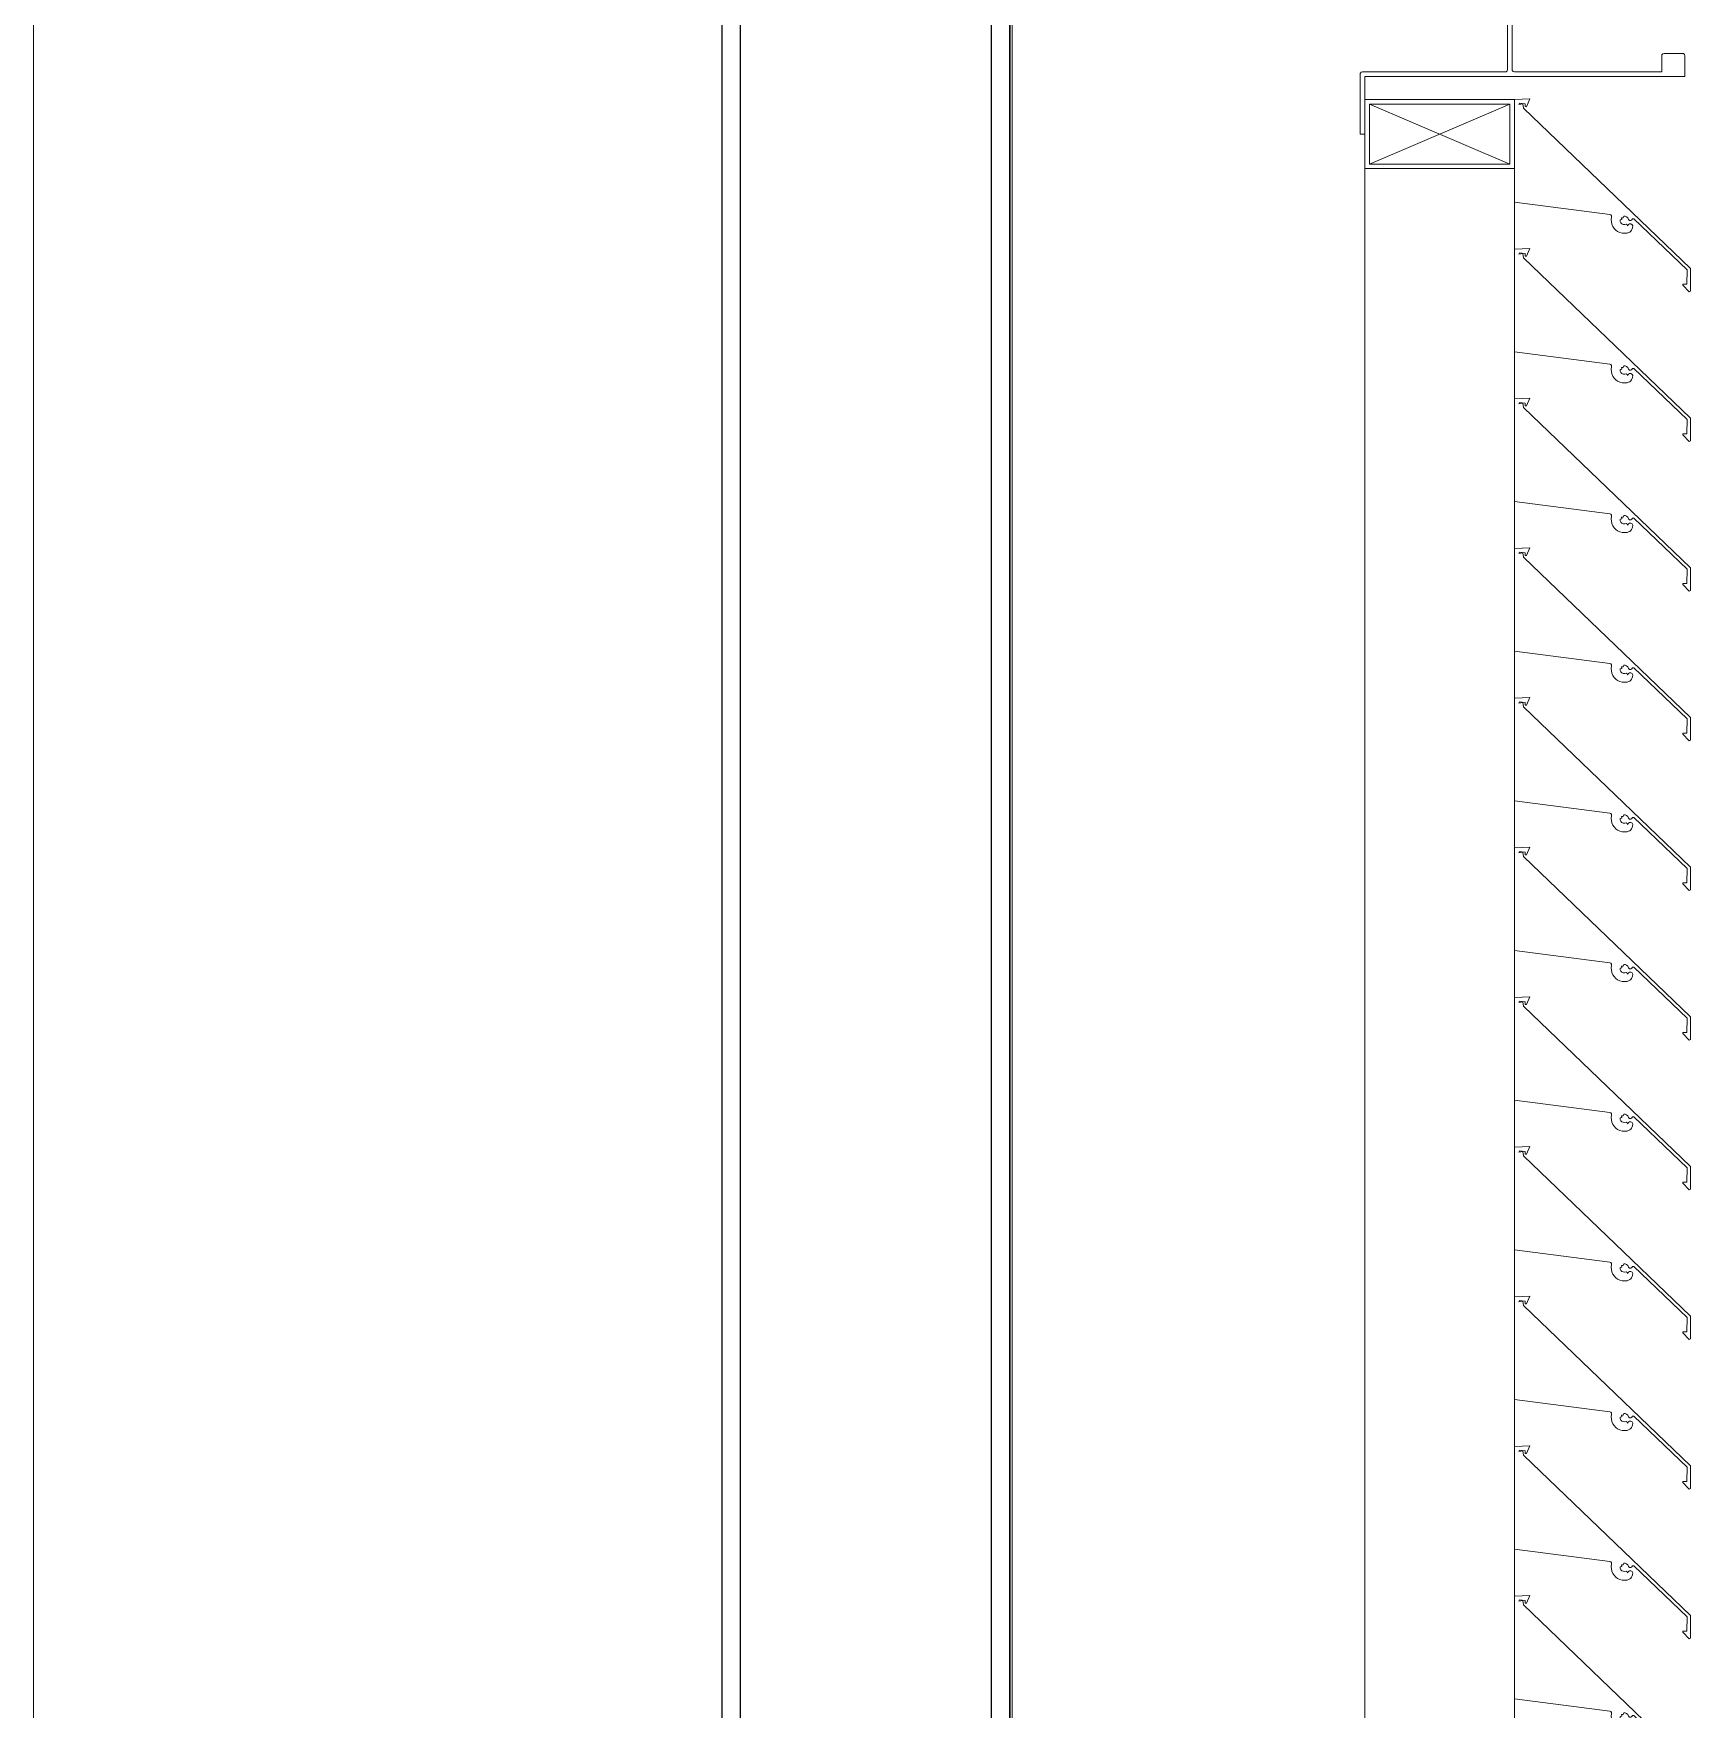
# Model space of a CAD drawing. Header units: millimetres. Extents: x -220592 to 404889, y -217665 to 38245.
# Drawn here: x 36174 to 36894, y -29378 to -28651 of the extents above; entities that cross this region are included whole.
import ezdxf

# ---------------------------------------------------------------- set-up
doc = ezdxf.new("R2010")
doc.units = ezdxf.units.MM
doc.set_wipeout_variables(frame=1)
doc.linetypes.add('XKITLINE00', pattern=[0])
for name, color, linetype in [('000 - 0_HIDE_OBJ_FRAMING_DEF_SUB_1', 7, 'Continuous'), ('000 - STRUCTURE_STEEL_FRAMING_SUB_COLOR_1', 7, 'Continuous'), ('000 - STRUCTURE_STEEL_FRAMING_SUB_COLOR_2', 7, 'Continuous'), ('000 - STRUCTURE_STEEL_FRAMING_WIPEOUT_', 7, 'Continuous')]:
    doc.layers.add(name, color=color, linetype=linetype)
doc.layers.add('Part', color=7, linetype='Continuous', lineweight=0)

# ---------------------------------------------------------------- blocks, each defined once
blk = doc.blocks.new('*A14865')
at = {"layer": 'Part', "color": 7, "linetype": 'XKITLINE00', "lineweight": 0}
for p, q in [((-82.318264, 229.406135), (-82.338264, 229.406132)), ((-82.338264, 229.406132), (-82.338218, 229.146132)), ((-82.31822, 229.156135), (-82.318264, 229.406135)), ((-82.338218, 229.146132), (-82.336532, 229.140576)), ((-82.336532, 229.140576), (-82.332043, 229.136894)), ((-80.92822, 229.156378), (-82.31822, 229.156135)), ((-80.928965, 229.062551), (-80.92822, 229.156378)), ((-82.332043, 229.136894), (-81.708216, 229.136241)), ((-81.708216, 229.136241), (-81.70266, 229.134557)), ((-81.70266, 229.134557), (-81.698977, 229.13007)), ((-81.698977, 229.13007), (-81.698215, 229.126243)), ((-81.698051, 228.186243), (-81.698215, 229.126243)), ((-81.678215, 229.126247), (-81.67653, 229.131803)), ((-81.677289, 228.18242), (-81.678215, 229.126247)), ((-81.67653, 229.131803), (-81.672043, 229.135487)), ((-81.672043, 229.135487), (-81.028216, 229.13636)), ((-81.028216, 229.13636), (-81.028204, 229.06636)), ((-81.028204, 229.06636), (-81.026518, 229.060805)), ((-81.026518, 229.060805), (-81.022029, 229.057122)), ((-81.022029, 229.057122), (-80.938203, 229.056376)), ((-80.938203, 229.056376), (-80.932647, 229.058062)), ((-80.932647, 229.058062), (-80.928965, 229.062551)), ((-81.027301, 228.250187), (-81.028049, 228.17636)), ((-81.023618, 228.254676), (-81.027301, 228.250187)), ((-81.018063, 228.256362), (-81.023618, 228.254676)), ((-80.934236, 228.255615), (-81.018063, 228.256362)), ((-80.929747, 228.251933), (-80.934236, 228.255615)), ((-80.928061, 228.246378), (-80.929747, 228.251933)), ((-80.928045, 228.156378), (-80.928061, 228.246378)), ((-82.337287, 228.169959), (-82.338002, 227.906132)), ((-82.333604, 228.174447), (-82.337287, 228.169959)), ((-82.328049, 228.176133), (-82.333604, 228.174447)), ((-81.704222, 228.177003), (-82.328049, 228.176133)), ((-82.318045, 228.156135), (-80.928045, 228.156378)), ((-82.318002, 227.906135), (-82.318045, 228.156135)), ((-81.699735, 228.180687), (-81.704222, 228.177003)), ((-81.698051, 228.186243), (-81.699735, 228.180687)), ((-81.673605, 228.177933), (-81.677289, 228.18242)), ((-81.668049, 228.176248), (-81.673605, 228.177933)), ((-81.028049, 228.17636), (-81.668049, 228.176248)), ((-82.338002, 227.906132), (-82.318002, 227.906135))]:
    blk.add_line(p, q, dxfattribs=at)
blk = doc.blocks.new('*A14906')
at = {"layer": 'Part', "color": 7, "linetype": 'XKITLINE00', "lineweight": 0}
for p, q in [((-82.318045, 214.556249), (-82.318045, 227.756135)), ((-81.668045, 227.406131), (-81.668045, 227.610427)), ((-81.668045, 226.756131), (-81.668045, 226.960427)), ((-81.668045, 226.106131), (-81.668045, 226.310427)), ((-81.668045, 225.456131), (-81.668045, 225.660427)), ((-81.668045, 224.806131), (-81.668045, 225.010427)), ((-81.668045, 224.156131), (-81.668045, 224.360427)), ((-81.668045, 223.506131), (-81.668045, 223.710427)), ((-81.668045, 222.856131), (-81.668045, 223.060427)), ((-81.668045, 222.206131), (-81.668045, 222.410427)), ((-81.668045, 221.556131), (-81.668045, 221.760427)), ((-81.668045, 220.906131), (-81.668045, 221.110427)), ((-81.668045, 220.256131), (-81.668045, 220.460427)), ((-81.668045, 219.606131), (-81.668045, 219.810427)), ((-81.668045, 218.956131), (-81.668045, 219.160427)), ((-81.668045, 218.306131), (-81.668045, 218.510427)), ((-81.668045, 217.656131), (-81.668045, 217.860427)), ((-81.668045, 217.006131), (-81.668045, 217.210427)), ((-81.668045, 216.356131), (-81.668045, 216.560427)), ((-81.668045, 215.706131), (-81.668045, 215.910427)), ((-81.668045, 215.056131), (-81.668045, 215.260427)), ((-81.668045, 214.556249), (-81.668045, 214.610427))]:
    blk.add_line(p, q, dxfattribs=at)
blk = doc.blocks.new('*A14918')
at = {"layer": 'Part', "color": 7, "linetype": 'XKITLINE00', "lineweight": 0}
for p, q in [((-81.668236, 228.056123), (-81.668243, 227.610453)), ((-81.60055, 228.058745), (-81.668236, 228.056123)), ((-81.616085, 228.025258), (-81.60055, 228.058745)), ((-81.648356, 228.034428), (-81.64632, 228.041001)), ((-81.63134, 228.037332), (-81.648356, 228.034428)), ((-81.64632, 228.041001), (-81.621337, 228.037861)), ((-81.628443, 228.018789), (-81.63134, 228.037332)), ((-80.903321, 227.322543), (-81.628443, 228.018789)), ((-81.621337, 228.037861), (-81.621208, 228.02567)), ((-81.621208, 228.02567), (-81.616085, 228.025258)), ((-81.668243, 227.610453), (-81.254237, 227.557423)), ((-81.254237, 227.557423), (-81.249162, 227.555233)), ((-81.249162, 227.555233), (-81.246025, 227.550681)), ((-81.245786, 227.545159), (-81.247272, 227.535025)), ((-81.246025, 227.550681), (-81.245786, 227.545159)), ((-81.202743, 227.541791), (-81.195578, 227.542735)), ((-81.201573, 227.534731), (-81.202743, 227.541791)), ((-81.195578, 227.542735), (-81.193256, 227.550125)), ((-81.193256, 227.550125), (-81.186584, 227.549703)), ((-81.186584, 227.549703), (-81.180508, 227.546913)), ((-81.180508, 227.546913), (-81.175841, 227.542126)), ((-81.175841, 227.542126), (-81.172727, 227.534553)), ((-81.158186, 227.534044), (-81.154531, 227.538671)), ((-81.154531, 227.538671), (-81.149372, 227.537579)), ((-81.149372, 227.537579), (-80.918356, 227.316176)), ((-81.247272, 227.535025), (-81.246897, 227.524789)), ((-81.246897, 227.524789), (-81.244674, 227.51479)), ((-81.244674, 227.51479), (-81.240676, 227.50536)), ((-81.240676, 227.50536), (-81.235036, 227.49681)), ((-81.235036, 227.49681), (-81.22794, 227.489423)), ((-81.22794, 227.489423), (-81.219624, 227.483445)), ((-81.219624, 227.483445), (-81.210361, 227.479072)), ((-81.210361, 227.479072), (-81.20046, 227.476449)), ((-81.209279, 227.533625), (-81.201573, 227.534731)), ((-81.20871, 227.527141), (-81.209279, 227.533625)), ((-81.205908, 227.521267), (-81.20871, 227.527141)), ((-81.201226, 227.516745), (-81.205908, 227.521267)), ((-81.195258, 227.514147), (-81.201226, 227.516745)), ((-81.20046, 227.476449), (-81.190247, 227.475664)), ((-81.188758, 227.513803), (-81.195258, 227.514147)), ((-81.190247, 227.475664), (-81.183448, 227.475762)), ((-81.18284, 227.514708), (-81.188758, 227.513803)), ((-81.183448, 227.475762), (-81.17772, 227.476398)), ((-81.178029, 227.512301), (-81.18284, 227.514708)), ((-81.175999, 227.50732), (-81.178029, 227.512301)), ((-81.17772, 227.476398), (-81.172219, 227.478117)), ((-81.173057, 227.512792), (-81.175999, 227.50732)), ((-81.1679, 227.51601), (-81.173057, 227.512792)), ((-81.172727, 227.534553), (-81.168544, 227.530396)), ((-81.172219, 227.478117), (-81.167149, 227.480857)), ((-81.168544, 227.530396), (-81.16265, 227.53019)), ((-81.161823, 227.515998), (-81.1679, 227.51601)), ((-81.167149, 227.480857), (-81.162695, 227.484515)), ((-81.162695, 227.484515), (-81.159024, 227.488958)), ((-81.16265, 227.53019), (-81.158186, 227.534044)), ((-81.156679, 227.512761), (-81.161823, 227.515998)), ((-81.159024, 227.488958), (-81.15627, 227.494021)), ((-81.154039, 227.507287), (-81.156679, 227.512761)), ((-81.15627, 227.494021), (-81.154535, 227.499517)), ((-81.154535, 227.499517), (-81.154039, 227.507287)), ((-80.903874, 227.223392), (-80.903321, 227.322543)), ((-80.936119, 227.254733), (-80.937204, 227.249812)), ((-80.937204, 227.249812), (-80.908555, 227.220923)), ((-80.918699, 227.25483), (-80.936119, 227.254733)), ((-80.918356, 227.316176), (-80.918699, 227.25483)), ((-80.908555, 227.220923), (-80.903874, 227.223392))]:
    blk.add_line(p, q, dxfattribs=at)
blk = doc.blocks.new('*A14920')
at = {"layer": 'Part', "color": 7, "linetype": 'XKITLINE00', "lineweight": 0}
for p, q in [((-81.668045, 228.056135), (-82.318045, 228.056135)), ((-82.318045, 228.056135), (-82.318045, 227.756135)), ((-81.668045, 227.756135), (-81.668045, 228.056135)), ((-82.298045, 227.776135), (-81.688045, 228.036135)), ((-82.298045, 228.036135), (-81.688045, 227.776135)), ((-82.298045, 227.776135), (-82.298045, 228.036135)), ((-82.298045, 228.036135), (-81.688045, 228.036135)), ((-81.688045, 228.036135), (-81.688045, 227.776135)), ((-82.318045, 227.756135), (-81.668045, 227.756135)), ((-81.688045, 227.776135), (-82.298045, 227.776135))]:
    blk.add_line(p, q, dxfattribs=at)
blk = doc.blocks.new('*A14922')
at = {"layer": 'Part', "color": 7, "linetype": 'XKITLINE00', "lineweight": 0}
for p, q in [((-81.668236, 227.406123), (-81.668243, 226.960453)), ((-81.60055, 227.408745), (-81.668236, 227.406123)), ((-81.616085, 227.375258), (-81.60055, 227.408745)), ((-81.648356, 227.384428), (-81.64632, 227.391001)), ((-81.63134, 227.387332), (-81.648356, 227.384428)), ((-81.64632, 227.391001), (-81.621337, 227.387861)), ((-81.628443, 227.368789), (-81.63134, 227.387332)), ((-80.903321, 226.672543), (-81.628443, 227.368789)), ((-81.621337, 227.387861), (-81.621208, 227.37567)), ((-81.621208, 227.37567), (-81.616085, 227.375258)), ((-81.668243, 226.960453), (-81.254237, 226.907423)), ((-81.254237, 226.907423), (-81.249162, 226.905233)), ((-81.249162, 226.905233), (-81.246025, 226.900681)), ((-81.245786, 226.895159), (-81.247272, 226.885025)), ((-81.247272, 226.885025), (-81.246897, 226.874789)), ((-81.246025, 226.900681), (-81.245786, 226.895159)), ((-81.209279, 226.883625), (-81.201573, 226.884731)), ((-81.20871, 226.877141), (-81.209279, 226.883625)), ((-81.202743, 226.891791), (-81.195578, 226.892735)), ((-81.201573, 226.884731), (-81.202743, 226.891791)), ((-81.195578, 226.892735), (-81.193256, 226.900125)), ((-81.193256, 226.900125), (-81.186584, 226.899703)), ((-81.186584, 226.899703), (-81.180508, 226.896913)), ((-81.180508, 226.896913), (-81.175841, 226.892126)), ((-81.175841, 226.892126), (-81.172727, 226.884553)), ((-81.172727, 226.884553), (-81.168544, 226.880396)), ((-81.16265, 226.88019), (-81.158186, 226.884044)), ((-81.158186, 226.884044), (-81.154531, 226.888671)), ((-81.154531, 226.888671), (-81.149372, 226.887579)), ((-81.149372, 226.887579), (-80.918356, 226.666176)), ((-81.246897, 226.874789), (-81.244674, 226.86479)), ((-81.244674, 226.86479), (-81.240676, 226.85536)), ((-81.240676, 226.85536), (-81.235036, 226.84681)), ((-81.235036, 226.84681), (-81.22794, 226.839423)), ((-81.22794, 226.839423), (-81.219624, 226.833445)), ((-81.219624, 226.833445), (-81.210361, 226.829072)), ((-81.210361, 226.829072), (-81.20046, 226.826449)), ((-81.205908, 226.871267), (-81.20871, 226.877141)), ((-81.201226, 226.866745), (-81.205908, 226.871267)), ((-81.195258, 226.864147), (-81.201226, 226.866745)), ((-81.20046, 226.826449), (-81.190247, 226.825664)), ((-81.188758, 226.863803), (-81.195258, 226.864147)), ((-81.190247, 226.825664), (-81.183448, 226.825762)), ((-81.18284, 226.864708), (-81.188758, 226.863803)), ((-81.183448, 226.825762), (-81.17772, 226.826398)), ((-81.178029, 226.862301), (-81.18284, 226.864708)), ((-81.175999, 226.85732), (-81.178029, 226.862301)), ((-81.17772, 226.826398), (-81.172219, 226.828117)), ((-81.173057, 226.862792), (-81.175999, 226.85732)), ((-81.1679, 226.86601), (-81.173057, 226.862792)), ((-81.172219, 226.828117), (-81.167149, 226.830857)), ((-81.168544, 226.880396), (-81.16265, 226.88019)), ((-81.161823, 226.865998), (-81.1679, 226.86601)), ((-81.167149, 226.830857), (-81.162695, 226.834515)), ((-81.162695, 226.834515), (-81.159024, 226.838958)), ((-81.156679, 226.862761), (-81.161823, 226.865998)), ((-81.159024, 226.838958), (-81.15627, 226.844021)), ((-81.154039, 226.857287), (-81.156679, 226.862761)), ((-81.15627, 226.844021), (-81.154535, 226.849517)), ((-81.154535, 226.849517), (-81.154039, 226.857287)), ((-80.918356, 226.666176), (-80.918699, 226.60483)), ((-80.903874, 226.573392), (-80.903321, 226.672543)), ((-80.936119, 226.604733), (-80.937204, 226.599812)), ((-80.937204, 226.599812), (-80.908555, 226.570923)), ((-80.918699, 226.60483), (-80.936119, 226.604733)), ((-80.908555, 226.570923), (-80.903874, 226.573392))]:
    blk.add_line(p, q, dxfattribs=at)
blk = doc.blocks.new('*A14923')
at = {"layer": 'Part', "color": 7, "linetype": 'XKITLINE00', "lineweight": 0}
for p, q in [((-81.668236, 226.756123), (-81.668243, 226.310453)), ((-81.60055, 226.758745), (-81.668236, 226.756123)), ((-81.648356, 226.734428), (-81.64632, 226.741001)), ((-81.63134, 226.737332), (-81.648356, 226.734428)), ((-81.64632, 226.741001), (-81.621337, 226.737861)), ((-81.628443, 226.718789), (-81.63134, 226.737332)), ((-81.621337, 226.737861), (-81.621208, 226.72567)), ((-81.616085, 226.725258), (-81.60055, 226.758745)), ((-80.903321, 226.022543), (-81.628443, 226.718789)), ((-81.621208, 226.72567), (-81.616085, 226.725258)), ((-81.668243, 226.310453), (-81.254237, 226.257423)), ((-81.254237, 226.257423), (-81.249162, 226.255233)), ((-81.249162, 226.255233), (-81.246025, 226.250681)), ((-81.245786, 226.245159), (-81.247272, 226.235025)), ((-81.247272, 226.235025), (-81.246897, 226.224789)), ((-81.246025, 226.250681), (-81.245786, 226.245159)), ((-81.209279, 226.233625), (-81.201573, 226.234731)), ((-81.20871, 226.227141), (-81.209279, 226.233625)), ((-81.205908, 226.221267), (-81.20871, 226.227141)), ((-81.202743, 226.241791), (-81.195578, 226.242735)), ((-81.201573, 226.234731), (-81.202743, 226.241791)), ((-81.195578, 226.242735), (-81.193256, 226.250125)), ((-81.193256, 226.250125), (-81.186584, 226.249703)), ((-81.186584, 226.249703), (-81.180508, 226.246913)), ((-81.180508, 226.246913), (-81.175841, 226.242126)), ((-81.175841, 226.242126), (-81.172727, 226.234553)), ((-81.172727, 226.234553), (-81.168544, 226.230396)), ((-81.168544, 226.230396), (-81.16265, 226.23019)), ((-81.16265, 226.23019), (-81.158186, 226.234044)), ((-81.158186, 226.234044), (-81.154531, 226.238671)), ((-81.154531, 226.238671), (-81.149372, 226.237579)), ((-81.149372, 226.237579), (-80.918356, 226.016176)), ((-81.246897, 226.224789), (-81.244674, 226.21479)), ((-81.244674, 226.21479), (-81.240676, 226.20536)), ((-81.240676, 226.20536), (-81.235036, 226.19681)), ((-81.235036, 226.19681), (-81.22794, 226.189423)), ((-81.22794, 226.189423), (-81.219624, 226.183445)), ((-81.219624, 226.183445), (-81.210361, 226.179072)), ((-81.210361, 226.179072), (-81.20046, 226.176449)), ((-81.201226, 226.216745), (-81.205908, 226.221267)), ((-81.195258, 226.214147), (-81.201226, 226.216745)), ((-81.20046, 226.176449), (-81.190247, 226.175664)), ((-81.188758, 226.213803), (-81.195258, 226.214147)), ((-81.190247, 226.175664), (-81.183448, 226.175762)), ((-81.18284, 226.214708), (-81.188758, 226.213803)), ((-81.183448, 226.175762), (-81.17772, 226.176398)), ((-81.178029, 226.212301), (-81.18284, 226.214708)), ((-81.175999, 226.20732), (-81.178029, 226.212301)), ((-81.17772, 226.176398), (-81.172219, 226.178117)), ((-81.173057, 226.212792), (-81.175999, 226.20732)), ((-81.1679, 226.21601), (-81.173057, 226.212792)), ((-81.172219, 226.178117), (-81.167149, 226.180857)), ((-81.161823, 226.215998), (-81.1679, 226.21601)), ((-81.167149, 226.180857), (-81.162695, 226.184515)), ((-81.162695, 226.184515), (-81.159024, 226.188958)), ((-81.156679, 226.212761), (-81.161823, 226.215998)), ((-81.159024, 226.188958), (-81.15627, 226.194021)), ((-81.154039, 226.207287), (-81.156679, 226.212761)), ((-81.15627, 226.194021), (-81.154535, 226.199517)), ((-81.154535, 226.199517), (-81.154039, 226.207287)), ((-80.918356, 226.016176), (-80.918699, 225.95483)), ((-80.903874, 225.923392), (-80.903321, 226.022543)), ((-80.936119, 225.954733), (-80.937204, 225.949812)), ((-80.937204, 225.949812), (-80.908555, 225.920923)), ((-80.918699, 225.95483), (-80.936119, 225.954733)), ((-80.908555, 225.920923), (-80.903874, 225.923392))]:
    blk.add_line(p, q, dxfattribs=at)
blk = doc.blocks.new('*A14924')
at = {"layer": 'Part', "color": 7, "linetype": 'XKITLINE00', "lineweight": 0}
for p, q in [((-81.668236, 226.106123), (-81.668243, 225.660453)), ((-81.60055, 226.108745), (-81.668236, 226.106123)), ((-81.648356, 226.084428), (-81.64632, 226.091001)), ((-81.63134, 226.087332), (-81.648356, 226.084428)), ((-81.64632, 226.091001), (-81.621337, 226.087861)), ((-81.628443, 226.068789), (-81.63134, 226.087332)), ((-81.621337, 226.087861), (-81.621208, 226.07567)), ((-81.616085, 226.075258), (-81.60055, 226.108745)), ((-80.903321, 225.372543), (-81.628443, 226.068789)), ((-81.621208, 226.07567), (-81.616085, 226.075258)), ((-81.668243, 225.660453), (-81.254237, 225.607423)), ((-81.254237, 225.607423), (-81.249162, 225.605233)), ((-81.249162, 225.605233), (-81.246025, 225.600681)), ((-81.245786, 225.595159), (-81.247272, 225.585025)), ((-81.247272, 225.585025), (-81.246897, 225.574789)), ((-81.246897, 225.574789), (-81.244674, 225.56479)), ((-81.246025, 225.600681), (-81.245786, 225.595159)), ((-81.209279, 225.583625), (-81.201573, 225.584731)), ((-81.20871, 225.577141), (-81.209279, 225.583625)), ((-81.205908, 225.571267), (-81.20871, 225.577141)), ((-81.202743, 225.591791), (-81.195578, 225.592735)), ((-81.201573, 225.584731), (-81.202743, 225.591791)), ((-81.195578, 225.592735), (-81.193256, 225.600125)), ((-81.193256, 225.600125), (-81.186584, 225.599703)), ((-81.186584, 225.599703), (-81.180508, 225.596913)), ((-81.180508, 225.596913), (-81.175841, 225.592126)), ((-81.175841, 225.592126), (-81.172727, 225.584553)), ((-81.172727, 225.584553), (-81.168544, 225.580396)), ((-81.168544, 225.580396), (-81.16265, 225.58019)), ((-81.16265, 225.58019), (-81.158186, 225.584044)), ((-81.158186, 225.584044), (-81.154531, 225.588671)), ((-81.154531, 225.588671), (-81.149372, 225.587579)), ((-81.149372, 225.587579), (-80.918356, 225.366176)), ((-81.244674, 225.56479), (-81.240676, 225.55536)), ((-81.240676, 225.55536), (-81.235036, 225.54681)), ((-81.235036, 225.54681), (-81.22794, 225.539423)), ((-81.22794, 225.539423), (-81.219624, 225.533445)), ((-81.219624, 225.533445), (-81.210361, 225.529072)), ((-81.210361, 225.529072), (-81.20046, 225.526449)), ((-81.201226, 225.566745), (-81.205908, 225.571267)), ((-81.195258, 225.564147), (-81.201226, 225.566745)), ((-81.20046, 225.526449), (-81.190247, 225.525664)), ((-81.188758, 225.563803), (-81.195258, 225.564147)), ((-81.190247, 225.525664), (-81.183448, 225.525762)), ((-81.18284, 225.564708), (-81.188758, 225.563803)), ((-81.183448, 225.525762), (-81.17772, 225.526398)), ((-81.178029, 225.562301), (-81.18284, 225.564708)), ((-81.175999, 225.55732), (-81.178029, 225.562301)), ((-81.17772, 225.526398), (-81.172219, 225.528117)), ((-81.173057, 225.562792), (-81.175999, 225.55732)), ((-81.1679, 225.56601), (-81.173057, 225.562792)), ((-81.172219, 225.528117), (-81.167149, 225.530857)), ((-81.161823, 225.565998), (-81.1679, 225.56601)), ((-81.167149, 225.530857), (-81.162695, 225.534515)), ((-81.162695, 225.534515), (-81.159024, 225.538958)), ((-81.156679, 225.562761), (-81.161823, 225.565998)), ((-81.159024, 225.538958), (-81.15627, 225.544021)), ((-81.154039, 225.557287), (-81.156679, 225.562761)), ((-81.15627, 225.544021), (-81.154535, 225.549517)), ((-81.154535, 225.549517), (-81.154039, 225.557287)), ((-80.918356, 225.366176), (-80.918699, 225.30483)), ((-80.903874, 225.273392), (-80.903321, 225.372543)), ((-80.936119, 225.304733), (-80.937204, 225.299812)), ((-80.937204, 225.299812), (-80.908555, 225.270923)), ((-80.918699, 225.30483), (-80.936119, 225.304733)), ((-80.908555, 225.270923), (-80.903874, 225.273392))]:
    blk.add_line(p, q, dxfattribs=at)
blk = doc.blocks.new('*A14925')
at = {"layer": 'Part', "color": 7, "linetype": 'XKITLINE00', "lineweight": 0}
for p, q in [((-81.668236, 225.456123), (-81.668243, 225.010453)), ((-81.60055, 225.458745), (-81.668236, 225.456123)), ((-81.648356, 225.434428), (-81.64632, 225.441001)), ((-81.63134, 225.437332), (-81.648356, 225.434428)), ((-81.64632, 225.441001), (-81.621337, 225.437861)), ((-81.628443, 225.418789), (-81.63134, 225.437332)), ((-81.621337, 225.437861), (-81.621208, 225.42567)), ((-81.616085, 225.425258), (-81.60055, 225.458745)), ((-80.903321, 224.722543), (-81.628443, 225.418789)), ((-81.621208, 225.42567), (-81.616085, 225.425258)), ((-81.668243, 225.010453), (-81.254237, 224.957423)), ((-81.254237, 224.957423), (-81.249162, 224.955233)), ((-81.249162, 224.955233), (-81.246025, 224.950681)), ((-81.245786, 224.945159), (-81.247272, 224.935025)), ((-81.247272, 224.935025), (-81.246897, 224.924789)), ((-81.246897, 224.924789), (-81.244674, 224.91479)), ((-81.246025, 224.950681), (-81.245786, 224.945159)), ((-81.209279, 224.933625), (-81.201573, 224.934731)), ((-81.20871, 224.927141), (-81.209279, 224.933625)), ((-81.205908, 224.921267), (-81.20871, 224.927141)), ((-81.201226, 224.916745), (-81.205908, 224.921267)), ((-81.202743, 224.941791), (-81.195578, 224.942735)), ((-81.201573, 224.934731), (-81.202743, 224.941791)), ((-81.195258, 224.914147), (-81.201226, 224.916745)), ((-81.195578, 224.942735), (-81.193256, 224.950125)), ((-81.193256, 224.950125), (-81.186584, 224.949703)), ((-81.186584, 224.949703), (-81.180508, 224.946913)), ((-81.180508, 224.946913), (-81.175841, 224.942126)), ((-81.175841, 224.942126), (-81.172727, 224.934553)), ((-81.172727, 224.934553), (-81.168544, 224.930396)), ((-81.168544, 224.930396), (-81.16265, 224.93019)), ((-81.16265, 224.93019), (-81.158186, 224.934044)), ((-81.158186, 224.934044), (-81.154531, 224.938671)), ((-81.154531, 224.938671), (-81.149372, 224.937579)), ((-81.149372, 224.937579), (-80.918356, 224.716176)), ((-81.244674, 224.91479), (-81.240676, 224.90536)), ((-81.240676, 224.90536), (-81.235036, 224.89681)), ((-81.235036, 224.89681), (-81.22794, 224.889423)), ((-81.22794, 224.889423), (-81.219624, 224.883445)), ((-81.219624, 224.883445), (-81.210361, 224.879072)), ((-81.210361, 224.879072), (-81.20046, 224.876449)), ((-81.20046, 224.876449), (-81.190247, 224.875664)), ((-81.188758, 224.913803), (-81.195258, 224.914147)), ((-81.190247, 224.875664), (-81.183448, 224.875762)), ((-81.18284, 224.914708), (-81.188758, 224.913803)), ((-81.183448, 224.875762), (-81.17772, 224.876398)), ((-81.178029, 224.912301), (-81.18284, 224.914708)), ((-81.175999, 224.90732), (-81.178029, 224.912301)), ((-81.17772, 224.876398), (-81.172219, 224.878117)), ((-81.173057, 224.912792), (-81.175999, 224.90732)), ((-81.1679, 224.91601), (-81.173057, 224.912792)), ((-81.172219, 224.878117), (-81.167149, 224.880857)), ((-81.161823, 224.915998), (-81.1679, 224.91601)), ((-81.167149, 224.880857), (-81.162695, 224.884515)), ((-81.162695, 224.884515), (-81.159024, 224.888958)), ((-81.156679, 224.912761), (-81.161823, 224.915998)), ((-81.159024, 224.888958), (-81.15627, 224.894021)), ((-81.154039, 224.907287), (-81.156679, 224.912761)), ((-81.15627, 224.894021), (-81.154535, 224.899517)), ((-81.154535, 224.899517), (-81.154039, 224.907287)), ((-80.918356, 224.716176), (-80.918699, 224.65483)), ((-80.903874, 224.623392), (-80.903321, 224.722543)), ((-80.936119, 224.654733), (-80.937204, 224.649812)), ((-80.937204, 224.649812), (-80.908555, 224.620923)), ((-80.918699, 224.65483), (-80.936119, 224.654733)), ((-80.908555, 224.620923), (-80.903874, 224.623392))]:
    blk.add_line(p, q, dxfattribs=at)
blk = doc.blocks.new('*A14926')
at = {"layer": 'Part', "color": 7, "linetype": 'XKITLINE00', "lineweight": 0}
for p, q in [((-81.668236, 224.806123), (-81.668243, 224.360453)), ((-81.60055, 224.808745), (-81.668236, 224.806123)), ((-81.648356, 224.784428), (-81.64632, 224.791001)), ((-81.63134, 224.787332), (-81.648356, 224.784428)), ((-81.64632, 224.791001), (-81.621337, 224.787861)), ((-81.628443, 224.768789), (-81.63134, 224.787332)), ((-81.621337, 224.787861), (-81.621208, 224.77567)), ((-81.621208, 224.77567), (-81.616085, 224.775258)), ((-81.616085, 224.775258), (-81.60055, 224.808745)), ((-80.903321, 224.072543), (-81.628443, 224.768789)), ((-81.668243, 224.360453), (-81.254237, 224.307423)), ((-81.254237, 224.307423), (-81.249162, 224.305233)), ((-81.249162, 224.305233), (-81.246025, 224.300681)), ((-81.245786, 224.295159), (-81.247272, 224.285025)), ((-81.247272, 224.285025), (-81.246897, 224.274789)), ((-81.246897, 224.274789), (-81.244674, 224.26479)), ((-81.246025, 224.300681), (-81.245786, 224.295159)), ((-81.244674, 224.26479), (-81.240676, 224.25536)), ((-81.209279, 224.283625), (-81.201573, 224.284731)), ((-81.20871, 224.277141), (-81.209279, 224.283625)), ((-81.205908, 224.271267), (-81.20871, 224.277141)), ((-81.201226, 224.266745), (-81.205908, 224.271267)), ((-81.202743, 224.291791), (-81.195578, 224.292735)), ((-81.201573, 224.284731), (-81.202743, 224.291791)), ((-81.195258, 224.264147), (-81.201226, 224.266745)), ((-81.195578, 224.292735), (-81.193256, 224.300125)), ((-81.188758, 224.263803), (-81.195258, 224.264147)), ((-81.193256, 224.300125), (-81.186584, 224.299703)), ((-81.18284, 224.264708), (-81.188758, 224.263803)), ((-81.186584, 224.299703), (-81.180508, 224.296913)), ((-81.178029, 224.262301), (-81.18284, 224.264708)), ((-81.180508, 224.296913), (-81.175841, 224.292126)), ((-81.175999, 224.25732), (-81.178029, 224.262301)), ((-81.173057, 224.262792), (-81.175999, 224.25732)), ((-81.175841, 224.292126), (-81.172727, 224.284553)), ((-81.1679, 224.26601), (-81.173057, 224.262792)), ((-81.172727, 224.284553), (-81.168544, 224.280396)), ((-81.168544, 224.280396), (-81.16265, 224.28019)), ((-81.161823, 224.265998), (-81.1679, 224.26601)), ((-81.16265, 224.28019), (-81.158186, 224.284044)), ((-81.156679, 224.262761), (-81.161823, 224.265998)), ((-81.158186, 224.284044), (-81.154531, 224.288671)), ((-81.154039, 224.257287), (-81.156679, 224.262761)), ((-81.154531, 224.288671), (-81.149372, 224.287579)), ((-81.149372, 224.287579), (-80.918356, 224.066176)), ((-81.240676, 224.25536), (-81.235036, 224.24681)), ((-81.235036, 224.24681), (-81.22794, 224.239423)), ((-81.22794, 224.239423), (-81.219624, 224.233445)), ((-81.219624, 224.233445), (-81.210361, 224.229072)), ((-81.210361, 224.229072), (-81.20046, 224.226449)), ((-81.20046, 224.226449), (-81.190247, 224.225664)), ((-81.190247, 224.225664), (-81.183448, 224.225762)), ((-81.183448, 224.225762), (-81.17772, 224.226398)), ((-81.17772, 224.226398), (-81.172219, 224.228117)), ((-81.172219, 224.228117), (-81.167149, 224.230857)), ((-81.167149, 224.230857), (-81.162695, 224.234515)), ((-81.162695, 224.234515), (-81.159024, 224.238958)), ((-81.159024, 224.238958), (-81.15627, 224.244021)), ((-81.15627, 224.244021), (-81.154535, 224.249517)), ((-81.154535, 224.249517), (-81.154039, 224.257287)), ((-80.918356, 224.066176), (-80.918699, 224.00483)), ((-80.903874, 223.973392), (-80.903321, 224.072543)), ((-80.936119, 224.004733), (-80.937204, 223.999812)), ((-80.937204, 223.999812), (-80.908555, 223.970923)), ((-80.918699, 224.00483), (-80.936119, 224.004733)), ((-80.908555, 223.970923), (-80.903874, 223.973392))]:
    blk.add_line(p, q, dxfattribs=at)
blk = doc.blocks.new('*A14927')
at = {"layer": 'Part', "color": 7, "linetype": 'XKITLINE00', "lineweight": 0}
for p, q in [((-81.668236, 224.156123), (-81.668243, 223.710453)), ((-81.60055, 224.158745), (-81.668236, 224.156123)), ((-81.648356, 224.134428), (-81.64632, 224.141001)), ((-81.63134, 224.137332), (-81.648356, 224.134428)), ((-81.64632, 224.141001), (-81.621337, 224.137861)), ((-81.628443, 224.118789), (-81.63134, 224.137332)), ((-80.903321, 223.422543), (-81.628443, 224.118789)), ((-81.621337, 224.137861), (-81.621208, 224.12567)), ((-81.621208, 224.12567), (-81.616085, 224.125258)), ((-81.616085, 224.125258), (-81.60055, 224.158745)), ((-81.668243, 223.710453), (-81.254237, 223.657423)), ((-81.254237, 223.657423), (-81.249162, 223.655233)), ((-81.249162, 223.655233), (-81.246025, 223.650681)), ((-81.245786, 223.645159), (-81.247272, 223.635025)), ((-81.247272, 223.635025), (-81.246897, 223.624789)), ((-81.246897, 223.624789), (-81.244674, 223.61479)), ((-81.246025, 223.650681), (-81.245786, 223.645159)), ((-81.244674, 223.61479), (-81.240676, 223.60536)), ((-81.209279, 223.633625), (-81.201573, 223.634731)), ((-81.20871, 223.627141), (-81.209279, 223.633625)), ((-81.205908, 223.621267), (-81.20871, 223.627141)), ((-81.201226, 223.616745), (-81.205908, 223.621267)), ((-81.202743, 223.641791), (-81.195578, 223.642735)), ((-81.201573, 223.634731), (-81.202743, 223.641791)), ((-81.195258, 223.614147), (-81.201226, 223.616745)), ((-81.195578, 223.642735), (-81.193256, 223.650125)), ((-81.188758, 223.613803), (-81.195258, 223.614147)), ((-81.193256, 223.650125), (-81.186584, 223.649703)), ((-81.18284, 223.614708), (-81.188758, 223.613803)), ((-81.186584, 223.649703), (-81.180508, 223.646913)), ((-81.178029, 223.612301), (-81.18284, 223.614708)), ((-81.180508, 223.646913), (-81.175841, 223.642126)), ((-81.175999, 223.60732), (-81.178029, 223.612301)), ((-81.173057, 223.612792), (-81.175999, 223.60732)), ((-81.175841, 223.642126), (-81.172727, 223.634553)), ((-81.1679, 223.61601), (-81.173057, 223.612792)), ((-81.172727, 223.634553), (-81.168544, 223.630396)), ((-81.168544, 223.630396), (-81.16265, 223.63019)), ((-81.161823, 223.615998), (-81.1679, 223.61601)), ((-81.16265, 223.63019), (-81.158186, 223.634044)), ((-81.156679, 223.612761), (-81.161823, 223.615998)), ((-81.158186, 223.634044), (-81.154531, 223.638671)), ((-81.154039, 223.607287), (-81.156679, 223.612761)), ((-81.154535, 223.599517), (-81.154039, 223.607287)), ((-81.154531, 223.638671), (-81.149372, 223.637579)), ((-81.149372, 223.637579), (-80.918356, 223.416176)), ((-81.240676, 223.60536), (-81.235036, 223.59681)), ((-81.235036, 223.59681), (-81.22794, 223.589423)), ((-81.22794, 223.589423), (-81.219624, 223.583445)), ((-81.219624, 223.583445), (-81.210361, 223.579072)), ((-81.210361, 223.579072), (-81.20046, 223.576449)), ((-81.20046, 223.576449), (-81.190247, 223.575664)), ((-81.190247, 223.575664), (-81.183448, 223.575762)), ((-81.183448, 223.575762), (-81.17772, 223.576398)), ((-81.17772, 223.576398), (-81.172219, 223.578117)), ((-81.172219, 223.578117), (-81.167149, 223.580857)), ((-81.167149, 223.580857), (-81.162695, 223.584515)), ((-81.162695, 223.584515), (-81.159024, 223.588958)), ((-81.159024, 223.588958), (-81.15627, 223.594021)), ((-81.15627, 223.594021), (-81.154535, 223.599517)), ((-80.918356, 223.416176), (-80.918699, 223.35483)), ((-80.903874, 223.323392), (-80.903321, 223.422543)), ((-80.936119, 223.354733), (-80.937204, 223.349812)), ((-80.937204, 223.349812), (-80.908555, 223.320923)), ((-80.918699, 223.35483), (-80.936119, 223.354733)), ((-80.908555, 223.320923), (-80.903874, 223.323392))]:
    blk.add_line(p, q, dxfattribs=at)
blk = doc.blocks.new('*A14928')
at = {"layer": 'Part', "color": 7, "linetype": 'XKITLINE00', "lineweight": 0}
for p, q in [((-81.668236, 223.506123), (-81.668243, 223.060453)), ((-81.60055, 223.508745), (-81.668236, 223.506123)), ((-81.648356, 223.484428), (-81.64632, 223.491001)), ((-81.63134, 223.487332), (-81.648356, 223.484428)), ((-81.64632, 223.491001), (-81.621337, 223.487861)), ((-81.628443, 223.468789), (-81.63134, 223.487332)), ((-80.903321, 222.772543), (-81.628443, 223.468789)), ((-81.621337, 223.487861), (-81.621208, 223.47567)), ((-81.621208, 223.47567), (-81.616085, 223.475258)), ((-81.616085, 223.475258), (-81.60055, 223.508745)), ((-81.668243, 223.060453), (-81.254237, 223.007423)), ((-81.254237, 223.007423), (-81.249162, 223.005233)), ((-81.249162, 223.005233), (-81.246025, 223.000681)), ((-81.245786, 222.995159), (-81.247272, 222.985025)), ((-81.247272, 222.985025), (-81.246897, 222.974789)), ((-81.246897, 222.974789), (-81.244674, 222.96479)), ((-81.246025, 223.000681), (-81.245786, 222.995159)), ((-81.244674, 222.96479), (-81.240676, 222.95536)), ((-81.240676, 222.95536), (-81.235036, 222.94681)), ((-81.209279, 222.983625), (-81.201573, 222.984731)), ((-81.20871, 222.977141), (-81.209279, 222.983625)), ((-81.205908, 222.971267), (-81.20871, 222.977141)), ((-81.201226, 222.966745), (-81.205908, 222.971267)), ((-81.202743, 222.991791), (-81.195578, 222.992735)), ((-81.201573, 222.984731), (-81.202743, 222.991791)), ((-81.195258, 222.964147), (-81.201226, 222.966745)), ((-81.195578, 222.992735), (-81.193256, 223.000125)), ((-81.188758, 222.963803), (-81.195258, 222.964147)), ((-81.193256, 223.000125), (-81.186584, 222.999703)), ((-81.18284, 222.964708), (-81.188758, 222.963803)), ((-81.186584, 222.999703), (-81.180508, 222.996913)), ((-81.178029, 222.962301), (-81.18284, 222.964708)), ((-81.180508, 222.996913), (-81.175841, 222.992126)), ((-81.175999, 222.95732), (-81.178029, 222.962301)), ((-81.173057, 222.962792), (-81.175999, 222.95732)), ((-81.175841, 222.992126), (-81.172727, 222.984553)), ((-81.1679, 222.96601), (-81.173057, 222.962792)), ((-81.172727, 222.984553), (-81.168544, 222.980396)), ((-81.168544, 222.980396), (-81.16265, 222.98019)), ((-81.161823, 222.965998), (-81.1679, 222.96601)), ((-81.16265, 222.98019), (-81.158186, 222.984044)), ((-81.156679, 222.962761), (-81.161823, 222.965998)), ((-81.158186, 222.984044), (-81.154531, 222.988671)), ((-81.154039, 222.957287), (-81.156679, 222.962761)), ((-81.154535, 222.949517), (-81.154039, 222.957287)), ((-81.154531, 222.988671), (-81.149372, 222.987579)), ((-81.149372, 222.987579), (-80.918356, 222.766176)), ((-81.235036, 222.94681), (-81.22794, 222.939423)), ((-81.22794, 222.939423), (-81.219624, 222.933445)), ((-81.219624, 222.933445), (-81.210361, 222.929072)), ((-81.210361, 222.929072), (-81.20046, 222.926449)), ((-81.20046, 222.926449), (-81.190247, 222.925664)), ((-81.190247, 222.925664), (-81.183448, 222.925762)), ((-81.183448, 222.925762), (-81.17772, 222.926398)), ((-81.17772, 222.926398), (-81.172219, 222.928117)), ((-81.172219, 222.928117), (-81.167149, 222.930857)), ((-81.167149, 222.930857), (-81.162695, 222.934515)), ((-81.162695, 222.934515), (-81.159024, 222.938958)), ((-81.159024, 222.938958), (-81.15627, 222.944021)), ((-81.15627, 222.944021), (-81.154535, 222.949517)), ((-80.918356, 222.766176), (-80.918699, 222.70483)), ((-80.903874, 222.673392), (-80.903321, 222.772543)), ((-80.936119, 222.704733), (-80.937204, 222.699812)), ((-80.937204, 222.699812), (-80.908555, 222.670923)), ((-80.918699, 222.70483), (-80.936119, 222.704733)), ((-80.908555, 222.670923), (-80.903874, 222.673392))]:
    blk.add_line(p, q, dxfattribs=at)
blk = doc.blocks.new('*A14929')
at = {"layer": 'Part', "color": 7, "linetype": 'XKITLINE00', "lineweight": 0}
for p, q in [((-81.668236, 222.856123), (-81.668243, 222.410453)), ((-81.60055, 222.858745), (-81.668236, 222.856123)), ((-81.648356, 222.834428), (-81.64632, 222.841001)), ((-81.63134, 222.837332), (-81.648356, 222.834428)), ((-81.64632, 222.841001), (-81.621337, 222.837861)), ((-81.628443, 222.818789), (-81.63134, 222.837332)), ((-80.903321, 222.122543), (-81.628443, 222.818789)), ((-81.621337, 222.837861), (-81.621208, 222.82567)), ((-81.621208, 222.82567), (-81.616085, 222.825258)), ((-81.616085, 222.825258), (-81.60055, 222.858745)), ((-81.668243, 222.410453), (-81.254237, 222.357423)), ((-81.254237, 222.357423), (-81.249162, 222.355233)), ((-81.249162, 222.355233), (-81.246025, 222.350681)), ((-81.245786, 222.345159), (-81.247272, 222.335025)), ((-81.247272, 222.335025), (-81.246897, 222.324789)), ((-81.246897, 222.324789), (-81.244674, 222.31479)), ((-81.246025, 222.350681), (-81.245786, 222.345159)), ((-81.244674, 222.31479), (-81.240676, 222.30536)), ((-81.240676, 222.30536), (-81.235036, 222.29681)), ((-81.235036, 222.29681), (-81.22794, 222.289423)), ((-81.209279, 222.333625), (-81.201573, 222.334731)), ((-81.20871, 222.327141), (-81.209279, 222.333625)), ((-81.205908, 222.321267), (-81.20871, 222.327141)), ((-81.201226, 222.316745), (-81.205908, 222.321267)), ((-81.202743, 222.341791), (-81.195578, 222.342735)), ((-81.201573, 222.334731), (-81.202743, 222.341791)), ((-81.195258, 222.314147), (-81.201226, 222.316745)), ((-81.195578, 222.342735), (-81.193256, 222.350125)), ((-81.188758, 222.313803), (-81.195258, 222.314147)), ((-81.193256, 222.350125), (-81.186584, 222.349703)), ((-81.18284, 222.314708), (-81.188758, 222.313803)), ((-81.186584, 222.349703), (-81.180508, 222.346913)), ((-81.178029, 222.312301), (-81.18284, 222.314708)), ((-81.180508, 222.346913), (-81.175841, 222.342126)), ((-81.175999, 222.30732), (-81.178029, 222.312301)), ((-81.173057, 222.312792), (-81.175999, 222.30732)), ((-81.175841, 222.342126), (-81.172727, 222.334553)), ((-81.1679, 222.31601), (-81.173057, 222.312792)), ((-81.172727, 222.334553), (-81.168544, 222.330396)), ((-81.168544, 222.330396), (-81.16265, 222.33019)), ((-81.161823, 222.315998), (-81.1679, 222.31601)), ((-81.16265, 222.33019), (-81.158186, 222.334044)), ((-81.156679, 222.312761), (-81.161823, 222.315998)), ((-81.158186, 222.334044), (-81.154531, 222.338671)), ((-81.154039, 222.307287), (-81.156679, 222.312761)), ((-81.15627, 222.294021), (-81.154535, 222.299517)), ((-81.154535, 222.299517), (-81.154039, 222.307287)), ((-81.154531, 222.338671), (-81.149372, 222.337579)), ((-81.149372, 222.337579), (-80.918356, 222.116176)), ((-81.22794, 222.289423), (-81.219624, 222.283445)), ((-81.219624, 222.283445), (-81.210361, 222.279072)), ((-81.210361, 222.279072), (-81.20046, 222.276449)), ((-81.20046, 222.276449), (-81.190247, 222.275664)), ((-81.190247, 222.275664), (-81.183448, 222.275762)), ((-81.183448, 222.275762), (-81.17772, 222.276398)), ((-81.17772, 222.276398), (-81.172219, 222.278117)), ((-81.172219, 222.278117), (-81.167149, 222.280857)), ((-81.167149, 222.280857), (-81.162695, 222.284515)), ((-81.162695, 222.284515), (-81.159024, 222.288958)), ((-81.159024, 222.288958), (-81.15627, 222.294021)), ((-80.918356, 222.116176), (-80.918699, 222.05483)), ((-80.903874, 222.023392), (-80.903321, 222.122543)), ((-80.936119, 222.054733), (-80.937204, 222.049812)), ((-80.937204, 222.049812), (-80.908555, 222.020923)), ((-80.918699, 222.05483), (-80.936119, 222.054733)), ((-80.908555, 222.020923), (-80.903874, 222.023392))]:
    blk.add_line(p, q, dxfattribs=at)
blk = doc.blocks.new('*A14930')
at = {"layer": 'Part', "color": 7, "linetype": 'XKITLINE00', "lineweight": 0}
for p, q in [((-81.668236, 222.206123), (-81.668243, 221.760453)), ((-81.60055, 222.208745), (-81.668236, 222.206123)), ((-81.648356, 222.184428), (-81.64632, 222.191001)), ((-81.63134, 222.187332), (-81.648356, 222.184428)), ((-81.64632, 222.191001), (-81.621337, 222.187861)), ((-81.628443, 222.168789), (-81.63134, 222.187332)), ((-80.903321, 221.472543), (-81.628443, 222.168789)), ((-81.621337, 222.187861), (-81.621208, 222.17567)), ((-81.621208, 222.17567), (-81.616085, 222.175258)), ((-81.616085, 222.175258), (-81.60055, 222.208745)), ((-81.668243, 221.760453), (-81.254237, 221.707423)), ((-81.254237, 221.707423), (-81.249162, 221.705233)), ((-81.249162, 221.705233), (-81.246025, 221.700681)), ((-81.245786, 221.695159), (-81.247272, 221.685025)), ((-81.247272, 221.685025), (-81.246897, 221.674789)), ((-81.246897, 221.674789), (-81.244674, 221.66479)), ((-81.246025, 221.700681), (-81.245786, 221.695159)), ((-81.244674, 221.66479), (-81.240676, 221.65536)), ((-81.240676, 221.65536), (-81.235036, 221.64681)), ((-81.235036, 221.64681), (-81.22794, 221.639423)), ((-81.209279, 221.683625), (-81.201573, 221.684731)), ((-81.20871, 221.677141), (-81.209279, 221.683625)), ((-81.205908, 221.671267), (-81.20871, 221.677141)), ((-81.201226, 221.666745), (-81.205908, 221.671267)), ((-81.202743, 221.691791), (-81.195578, 221.692735)), ((-81.201573, 221.684731), (-81.202743, 221.691791)), ((-81.195258, 221.664147), (-81.201226, 221.666745)), ((-81.195578, 221.692735), (-81.193256, 221.700125)), ((-81.188758, 221.663803), (-81.195258, 221.664147)), ((-81.193256, 221.700125), (-81.186584, 221.699703)), ((-81.18284, 221.664708), (-81.188758, 221.663803)), ((-81.186584, 221.699703), (-81.180508, 221.696913)), ((-81.178029, 221.662301), (-81.18284, 221.664708)), ((-81.180508, 221.696913), (-81.175841, 221.692126)), ((-81.175999, 221.65732), (-81.178029, 221.662301)), ((-81.173057, 221.662792), (-81.175999, 221.65732)), ((-81.175841, 221.692126), (-81.172727, 221.684553)), ((-81.1679, 221.66601), (-81.173057, 221.662792)), ((-81.172727, 221.684553), (-81.168544, 221.680396)), ((-81.168544, 221.680396), (-81.16265, 221.68019)), ((-81.161823, 221.665998), (-81.1679, 221.66601)), ((-81.16265, 221.68019), (-81.158186, 221.684044)), ((-81.156679, 221.662761), (-81.161823, 221.665998)), ((-81.159024, 221.638958), (-81.15627, 221.644021)), ((-81.158186, 221.684044), (-81.154531, 221.688671)), ((-81.154039, 221.657287), (-81.156679, 221.662761)), ((-81.15627, 221.644021), (-81.154535, 221.649517)), ((-81.154535, 221.649517), (-81.154039, 221.657287)), ((-81.154531, 221.688671), (-81.149372, 221.687579)), ((-81.149372, 221.687579), (-80.918356, 221.466176)), ((-81.22794, 221.639423), (-81.219624, 221.633445)), ((-81.219624, 221.633445), (-81.210361, 221.629072)), ((-81.210361, 221.629072), (-81.20046, 221.626449)), ((-81.20046, 221.626449), (-81.190247, 221.625664)), ((-81.190247, 221.625664), (-81.183448, 221.625762)), ((-81.183448, 221.625762), (-81.17772, 221.626398)), ((-81.17772, 221.626398), (-81.172219, 221.628117)), ((-81.172219, 221.628117), (-81.167149, 221.630857)), ((-81.167149, 221.630857), (-81.162695, 221.634515)), ((-81.162695, 221.634515), (-81.159024, 221.638958)), ((-80.918356, 221.466176), (-80.918699, 221.40483)), ((-80.903874, 221.373392), (-80.903321, 221.472543)), ((-80.936119, 221.404733), (-80.937204, 221.399812)), ((-80.937204, 221.399812), (-80.908555, 221.370923)), ((-80.918699, 221.40483), (-80.936119, 221.404733)), ((-80.908555, 221.370923), (-80.903874, 221.373392))]:
    blk.add_line(p, q, dxfattribs=at)
blk = doc.blocks.new('*A14931')
at = {"layer": 'Part', "color": 7, "linetype": 'XKITLINE00', "lineweight": 0}
for p, q in [((-81.668236, 221.556123), (-81.668243, 221.110453)), ((-81.60055, 221.558745), (-81.668236, 221.556123)), ((-81.648356, 221.534428), (-81.64632, 221.541001)), ((-81.63134, 221.537332), (-81.648356, 221.534428)), ((-81.64632, 221.541001), (-81.621337, 221.537861)), ((-81.628443, 221.518789), (-81.63134, 221.537332)), ((-80.903321, 220.822543), (-81.628443, 221.518789)), ((-81.621337, 221.537861), (-81.621208, 221.52567)), ((-81.621208, 221.52567), (-81.616085, 221.525258)), ((-81.616085, 221.525258), (-81.60055, 221.558745)), ((-81.668243, 221.110453), (-81.254237, 221.057423)), ((-81.254237, 221.057423), (-81.249162, 221.055233)), ((-81.249162, 221.055233), (-81.246025, 221.050681)), ((-81.245786, 221.045159), (-81.247272, 221.035025)), ((-81.247272, 221.035025), (-81.246897, 221.024789)), ((-81.246897, 221.024789), (-81.244674, 221.01479)), ((-81.246025, 221.050681), (-81.245786, 221.045159)), ((-81.244674, 221.01479), (-81.240676, 221.00536)), ((-81.240676, 221.00536), (-81.235036, 220.99681)), ((-81.235036, 220.99681), (-81.22794, 220.989423)), ((-81.22794, 220.989423), (-81.219624, 220.983445)), ((-81.209279, 221.033625), (-81.201573, 221.034731)), ((-81.20871, 221.027141), (-81.209279, 221.033625)), ((-81.205908, 221.021267), (-81.20871, 221.027141)), ((-81.201226, 221.016745), (-81.205908, 221.021267)), ((-81.202743, 221.041791), (-81.195578, 221.042735)), ((-81.201573, 221.034731), (-81.202743, 221.041791)), ((-81.195258, 221.014147), (-81.201226, 221.016745)), ((-81.195578, 221.042735), (-81.193256, 221.050125)), ((-81.188758, 221.013803), (-81.195258, 221.014147)), ((-81.193256, 221.050125), (-81.186584, 221.049703)), ((-81.18284, 221.014708), (-81.188758, 221.013803)), ((-81.186584, 221.049703), (-81.180508, 221.046913)), ((-81.178029, 221.012301), (-81.18284, 221.014708)), ((-81.180508, 221.046913), (-81.175841, 221.042126)), ((-81.175999, 221.00732), (-81.178029, 221.012301)), ((-81.173057, 221.012792), (-81.175999, 221.00732)), ((-81.175841, 221.042126), (-81.172727, 221.034553)), ((-81.1679, 221.01601), (-81.173057, 221.012792)), ((-81.172727, 221.034553), (-81.168544, 221.030396)), ((-81.168544, 221.030396), (-81.16265, 221.03019)), ((-81.161823, 221.015998), (-81.1679, 221.01601)), ((-81.162695, 220.984515), (-81.159024, 220.988958)), ((-81.16265, 221.03019), (-81.158186, 221.034044)), ((-81.156679, 221.012761), (-81.161823, 221.015998)), ((-81.159024, 220.988958), (-81.15627, 220.994021)), ((-81.158186, 221.034044), (-81.154531, 221.038671)), ((-81.154039, 221.007287), (-81.156679, 221.012761)), ((-81.15627, 220.994021), (-81.154535, 220.999517)), ((-81.154535, 220.999517), (-81.154039, 221.007287)), ((-81.154531, 221.038671), (-81.149372, 221.037579)), ((-81.149372, 221.037579), (-80.918356, 220.816176)), ((-81.219624, 220.983445), (-81.210361, 220.979072)), ((-81.210361, 220.979072), (-81.20046, 220.976449)), ((-81.20046, 220.976449), (-81.190247, 220.975664)), ((-81.190247, 220.975664), (-81.183448, 220.975762)), ((-81.183448, 220.975762), (-81.17772, 220.976398)), ((-81.17772, 220.976398), (-81.172219, 220.978117)), ((-81.172219, 220.978117), (-81.167149, 220.980857)), ((-81.167149, 220.980857), (-81.162695, 220.984515)), ((-80.918356, 220.816176), (-80.918699, 220.75483)), ((-80.903874, 220.723392), (-80.903321, 220.822543)), ((-80.936119, 220.754733), (-80.937204, 220.749812)), ((-80.937204, 220.749812), (-80.908555, 220.720923)), ((-80.918699, 220.75483), (-80.936119, 220.754733)), ((-80.908555, 220.720923), (-80.903874, 220.723392))]:
    blk.add_line(p, q, dxfattribs=at)
blk = doc.blocks.new('*A13472')
at = {"layer": '000 - 0_HIDE_OBJ_FRAMING_DEF_SUB_1', "color": 7, "linetype": 'XKITLINE00', "lineweight": 0}
blk.add_line((-87.063349, 214.690805), (-87.063349, 242.690805), dxfattribs=at)
blk = doc.blocks.new('*A14917')
at = {"layer": '000 - 0_HIDE_OBJ_FRAMING_DEF_SUB_1', "color": 7, "linetype": 'XKITLINE00', "lineweight": 0}
for p, q in [((-83.983213, 214.940805), (-83.983213, 242.190805)), ((-82.893213, 214.940805), (-82.893213, 242.190805)), ((-82.813213, 214.940805), (-82.813213, 242.190805)), ((-84.063213, 218.690805), (-84.063213, 238.690805))]:
    blk.add_line(p, q, dxfattribs=at)
blk = doc.blocks.new('W-1-PP18-ST_20260402-011103_LOWER_PL')
at = {"layer": '000 - 0_HIDE_OBJ_FRAMING_DEF_SUB_1', "color": 7, "lineweight": 0, "xscale": 100, "yscale": 100, "zscale": 100}
for name in ['*A13472', '*A14917']:
    blk.add_blockref(name, (17759.3349, -35779.0805), dxfattribs=at)
blk = doc.blocks.new('*U17515')
at = {"color": 7}
blk.add_wipeout([(0, 0), (0, 125), (2725, 125), (2725, 0)], dxfattribs=at).dxf.layer = '000 - STRUCTURE_STEEL_FRAMING_WIPEOUT_'
at = {"layer": '000 - STRUCTURE_STEEL_FRAMING_SUB_COLOR_1', "color": 7}
for points in [[(0, 125), (0, 117), (2725, 117), (2725, 125)], [(0, 0), (0, 8), (2725, 8), (2725, 0)]]:
    blk.add_lwpolyline(points, close=True, dxfattribs=at)
at = {"layer": '000 - STRUCTURE_STEEL_FRAMING_SUB_COLOR_2', "color": 7}
blk.add_lwpolyline([(0, 0), (0, 125), (2725, 125), (2725, 0)], close=True, dxfattribs=at)
blk = doc.blocks.new('W-1-PP18-ST_20260402-014810LOPL_MAIN_ST')
at = {"color": 7, "xscale": -1, "rotation": 270}
blk.add_blockref('*U17515', (9352, -14285), dxfattribs=at)

msp = doc.modelspace()

# ---------------------------------------------------------------- block references
at = {"color": 7, "lineweight": 0, "xscale": 100, "yscale": 100, "zscale": 100}
for name in ['*A14865', '*A14920', '*A14918', '*A14906', '*A14922', '*A14923', '*A14924', '*A14925', '*A14926', '*A14927', '*A14928', '*A14929', '*A14930', '*A14931']:
    msp.add_blockref(name, (44984.4833, -51484.8507), dxfattribs=at)

# ---------------------------------------------------------------- next in the draw order: block references
at = {"layer": 'Defpoints', "color": 7}
msp.add_blockref('W-1-PP18-ST_20260402-011103_LOWER_PL', (27121.4984, -15705.7702), dxfattribs=at)

# ---------------------------------------------------------------- next in the draw order: block references
msp.add_blockref('W-1-PP18-ST_20260402-014810LOPL_MAIN_ST', (27121.4984, -15705.7702), dxfattribs=at)

doc.saveas('drawing.dxf')
